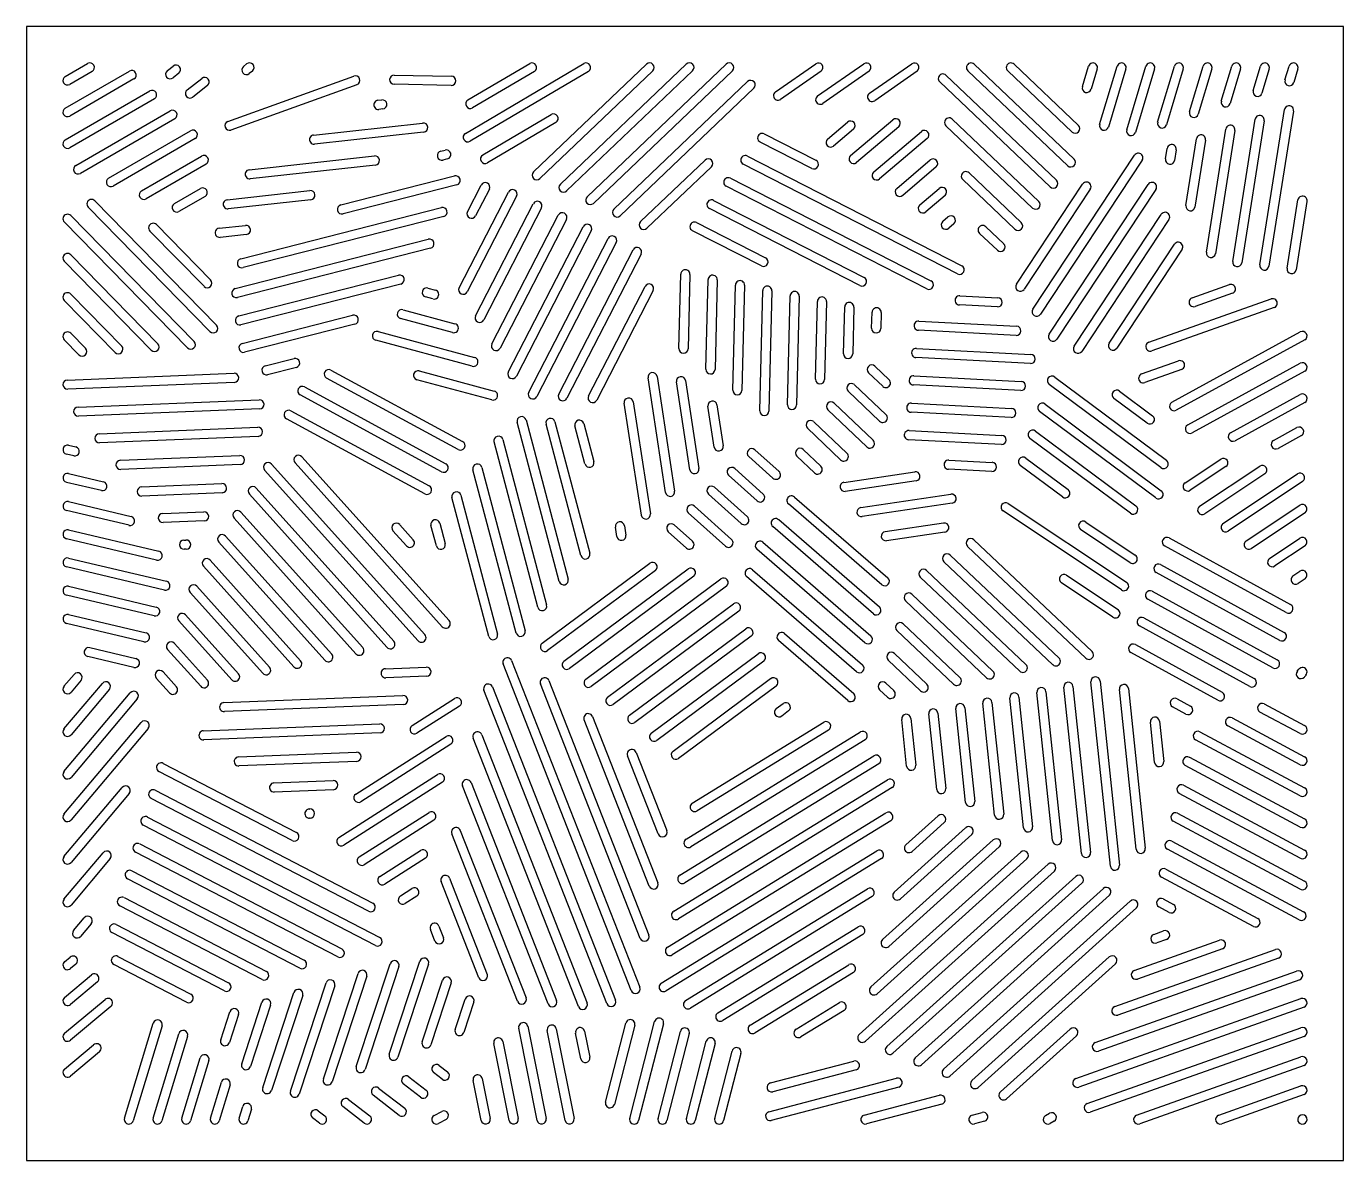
# Model space of a CAD drawing. Header units: inches. Extents: x 0 to 36, y 0 to 31.
import ezdxf

# ---------------------------------------------------------------- set-up
doc = ezdxf.new("R2010")
doc.units = ezdxf.units.IN
doc.layers.add('PROFILE', color=1, linetype='Continuous')
doc.layers.add('SLOTS', color=3, linetype='Continuous')

msp = doc.modelspace()

# ---------------------------------------------------------------- linework, layer by layer
at = {"layer": 'PROFILE'}
msp.add_lwpolyline([(0, 0), (36, 0), (36, 31), (0, 31)], close=True, dxfattribs=at)
at = {"layer": 'SLOTS'}
for p, q in [((1.062, 29.63), (1.672, 29.983)), ((3.853, 29.791), (4.011, 29.915)), ((5.935, 29.902), (6.02, 29.972)), ((12, 28.076), (15.232, 29.983)), ((12.069, 28.988), (13.756, 29.983)), ((13.862, 27.022), (16.949, 29.965)), ((14.594, 26.683), (18.036, 29.965)), ((15.325, 26.344), (19.122, 29.965)), ((20.471, 29.209), (21.574, 29.978)), ((21.623, 29.098), (22.886, 29.978)), ((23.042, 29.172), (24.198, 29.978)), ((25.903, 29.966), (28.631, 27.372)), ((26.992, 29.966), (28.751, 28.293)), ((28.859, 29.352), (29.028, 29.911)), ((29.332, 28.321), (29.811, 29.911)), ((30.071, 28.174), (30.594, 29.911)), ((30.917, 28.382), (31.377, 29.911)), ((31.787, 28.671), (32.161, 29.911)), ((32.657, 28.959), (32.944, 29.911)), ((33.527, 29.247), (33.727, 29.911)), ((34.397, 29.535), (34.51, 29.911)), ((1.062, 28.764), (2.817, 29.779)), ((1.797, 29.767), (1.188, 29.414)), ((2.942, 29.563), (1.188, 28.547)), ((4.166, 29.719), (4.008, 29.594)), ((4.394, 29.262), (4.794, 29.578)), ((5.508, 28.402), (8.947, 29.642)), ((6.178, 29.778), (6.093, 29.708)), ((10.056, 29.669), (11.615, 29.637)), ((15.359, 29.767), (12.127, 27.86)), ((13.883, 29.767), (12.196, 28.772)), ((17.122, 29.785), (14.035, 26.841)), ((18.208, 29.785), (14.766, 26.502)), ((19.295, 29.785), (15.497, 26.163)), ((21.717, 29.772), (20.614, 29.004)), ((23.029, 29.772), (21.766, 28.893)), ((24.341, 29.772), (23.184, 28.967)), ((25.132, 29.664), (28.15, 26.794)), ((28.459, 27.191), (25.731, 29.784)), ((28.578, 28.112), (26.819, 29.784)), ((29.267, 29.839), (29.099, 29.28)), ((30.05, 29.839), (29.572, 28.249)), ((30.834, 29.839), (30.311, 28.102)), ((31.617, 29.839), (31.157, 28.31)), ((32.4, 29.839), (32.027, 28.598)), ((33.183, 29.839), (32.897, 28.887)), ((33.966, 29.839), (33.767, 29.175)), ((34.75, 29.839), (34.637, 29.463)), ((1.062, 27.897), (3.374, 29.235)), ((4.949, 29.382), (4.549, 29.066)), ((9.032, 29.406), (5.592, 28.167)), ((11.61, 29.387), (10.051, 29.419)), ((16.056, 26.005), (19.71, 29.49)), ((19.883, 29.309), (16.229, 25.824)), ((27.978, 26.613), (24.96, 29.483)), ((3.499, 29.019), (1.188, 27.681)), ((9.607, 28.978), (9.716, 28.99)), ((1.352, 27.198), (3.931, 28.691)), ((4.056, 28.475), (1.477, 26.982)), ((9.743, 28.742), (9.634, 28.73)), ((12.473, 27.484), (14.345, 28.589)), ((22.527, 27.47), (23.678, 28.447)), ((25.304, 28.465), (27.67, 26.216)), ((32.968, 24.577), (33.581, 28.46)), ((33.712, 24.482), (34.382, 28.725)), ((34.629, 28.686), (33.959, 24.443)), ((2.249, 26.851), (4.488, 28.147)), ((7.849, 28.03), (10.83, 28.358)), ((10.858, 28.11), (7.876, 27.781)), ((14.472, 28.373), (12.6, 27.268)), ((21.897, 27.919), (22.443, 28.383)), ((22.605, 28.192), (22.059, 27.728)), ((23.84, 28.257), (22.689, 27.279)), ((23.157, 27.021), (24.459, 28.126)), ((27.498, 26.035), (25.132, 28.284)), ((32.248, 24.826), (32.78, 28.194)), ((33.027, 28.155), (32.495, 24.787)), ((33.828, 28.421), (33.215, 24.538)), ((4.613, 27.931), (2.375, 26.635)), ((21.465, 27.117), (20.052, 27.839)), ((20.166, 28.062), (21.579, 27.339)), ((24.621, 27.936), (23.319, 26.83)), ((31.69, 26.101), (31.979, 27.929)), ((32.225, 27.89), (31.937, 26.062)), ((3.147, 26.504), (4.788, 27.454)), ((6.09, 27.082), (9.511, 27.459)), ((11.325, 27.589), (11.445, 27.62)), ((11.507, 27.378), (11.386, 27.347)), ((19.704, 27.456), (25.563, 24.458)), ((27.507, 23.268), (30.285, 27.477)), ((31.132, 27.376), (31.177, 27.663)), ((31.424, 27.624), (31.379, 27.337)), ((4.913, 27.237), (3.272, 26.288)), ((9.538, 27.21), (6.118, 26.833)), ((16.787, 25.666), (18.547, 27.344)), ((18.72, 27.163), (16.96, 25.485)), ((25.449, 24.235), (19.59, 27.234)), ((23.787, 26.572), (24.701, 27.348)), ((24.863, 27.158), (23.949, 26.381)), ((30.493, 27.339), (27.716, 23.13)), ((8.592, 26.118), (11.701, 26.912)), ((11.763, 26.669), (8.654, 25.876)), ((12.055, 25.935), (12.431, 26.663)), ((19.241, 26.85), (24.721, 24.047)), ((27.017, 25.457), (25.59, 26.813)), ((25.763, 26.995), (27.189, 25.638)), ((27.059, 23.95), (28.867, 26.69)), ((27.955, 22.586), (30.658, 26.681)), ((4.045, 26.157), (4.757, 26.57)), ((4.883, 26.353), (4.17, 25.941)), ((5.49, 26.261), (7.749, 26.51)), ((11.828, 23.858), (13.174, 26.469)), ((13.397, 26.355), (12.05, 23.743)), ((12.653, 26.549), (12.278, 25.821)), ((24.607, 23.824), (19.127, 26.628)), ((24.417, 26.123), (24.944, 26.57)), ((25.106, 26.38), (24.578, 25.932)), ((29.076, 26.553), (27.267, 23.813)), ((30.867, 26.544), (28.164, 22.448)), ((5.018, 22.657), (1.689, 26.058)), ((1.868, 26.232), (5.197, 22.832)), ((7.777, 26.261), (5.518, 26.012)), ((5.86, 24.647), (11.343, 26.046)), ((12.276, 23.09), (13.855, 26.153)), ((14.078, 26.039), (12.498, 22.975)), ((22.782, 23.915), (18.665, 26.022)), ((18.779, 26.245), (22.896, 24.138)), ((34.456, 24.387), (34.752, 26.256)), ((34.998, 26.217), (34.703, 24.348)), ((4.404, 22.212), (1.036, 25.653)), ((1.214, 25.828), (4.583, 22.387)), ((3.556, 25.58), (5.035, 24.07)), ((5.268, 25.482), (5.988, 25.561)), ((11.405, 25.804), (5.922, 24.405)), ((12.724, 22.322), (14.536, 25.838)), ((14.759, 25.723), (12.946, 22.207)), ((18.316, 25.639), (20.201, 24.674)), ((25.047, 25.674), (25.186, 25.792)), ((25.348, 25.602), (25.208, 25.483)), ((28.636, 22.256), (31.017, 25.862)), ((31.225, 25.725), (28.845, 22.118)), ((4.856, 23.895), (3.378, 25.405)), ((6.015, 25.313), (5.296, 25.233)), ((13.171, 21.553), (15.217, 25.522)), ((15.44, 25.407), (13.394, 21.439)), ((13.73, 21), (15.899, 25.206)), ((20.088, 24.451), (18.202, 25.416)), ((26.536, 24.879), (26.049, 25.343)), ((26.221, 25.524), (26.709, 25.06)), ((5.706, 23.833), (10.985, 25.181)), ((11.047, 24.938), (5.768, 23.591)), ((16.121, 25.092), (13.952, 20.885)), ((14.548, 20.95), (16.58, 24.891)), ((29.595, 22.346), (31.375, 25.044)), ((31.583, 24.906), (29.803, 22.209)), ((3.415, 22.15), (1.036, 24.581)), ((1.214, 24.756), (3.594, 22.325)), ((16.802, 24.776), (14.77, 20.836)), ((5.804, 23.084), (10.173, 24.199)), ((17.835, 22.196), (17.885, 24.226)), ((18.135, 24.22), (18.085, 22.19)), ((10.235, 23.957), (5.866, 22.842)), ((10.975, 23.848), (11.178, 23.794)), ((15.366, 20.9), (16.908, 23.891)), ((17.13, 23.777), (15.588, 20.786)), ((18.571, 21.627), (18.631, 24.077)), ((18.881, 24.071), (18.821, 21.621)), ((19.307, 21.059), (19.378, 23.929)), ((19.628, 23.923), (19.557, 21.052)), ((20.044, 20.49), (20.124, 23.78)), ((20.374, 23.774), (20.294, 20.483)), ((31.857, 23.58), (32.877, 23.941)), ((2.427, 22.088), (1.036, 23.509)), ((1.214, 23.684), (2.605, 22.263)), ((11.113, 23.552), (10.91, 23.607)), ((20.798, 20.659), (20.871, 23.632)), ((21.121, 23.626), (21.048, 20.653)), ((21.565, 21.355), (21.618, 23.483)), ((21.867, 23.477), (21.815, 21.349)), ((25.512, 23.637), (26.55, 23.583)), ((30.675, 22.366), (34.02, 23.55)), ((32.96, 23.705), (31.94, 23.344)), ((5.902, 22.335), (8.916, 23.105)), ((10.294, 23.254), (11.714, 22.873)), ((22.333, 22.052), (22.364, 23.335)), ((22.614, 23.328), (22.583, 22.046)), ((23.1, 22.749), (23.111, 23.186)), ((23.361, 23.18), (23.35, 22.743)), ((26.537, 23.333), (25.499, 23.387)), ((34.104, 23.315), (30.758, 22.13)), ((8.978, 22.862), (5.964, 22.093)), ((11.65, 22.632), (10.229, 23.013)), ((27.049, 22.555), (24.378, 22.694)), ((24.391, 22.944), (27.062, 22.805)), ((1.438, 22.026), (1.036, 22.437)), ((1.214, 22.612), (1.616, 22.201)), ((12.186, 21.712), (9.547, 22.419)), ((9.612, 22.66), (12.251, 21.953)), ((31.307, 20.726), (34.815, 22.649)), ((34.935, 22.43), (31.427, 20.507)), ((24.324, 22.197), (27.451, 22.034)), ((6.531, 21.722), (7.317, 21.922)), ((7.379, 21.68), (6.593, 21.48)), ((8.324, 21.605), (11.923, 19.654)), ((23.189, 21.713), (23.577, 21.343)), ((27.438, 21.784), (24.311, 21.947)), ((30.479, 21.501), (31.487, 21.857)), ((31.57, 21.622), (30.563, 21.265)), ((31.738, 20.107), (34.815, 21.794)), ((1.12, 21.334), (5.675, 21.519)), ((5.685, 21.269), (1.13, 21.085)), ((11.804, 19.434), (8.204, 21.386)), ((12.722, 20.792), (10.67, 21.342)), ((10.735, 21.583), (12.787, 21.033)), ((17.47, 18.26), (16.99, 21.393)), ((17.237, 21.431), (17.717, 18.298)), ((18.134, 18.88), (17.766, 21.281)), ((18.013, 21.319), (18.381, 18.918)), ((23.405, 21.162), (23.017, 21.532)), ((24.257, 21.449), (27.187, 21.296)), ((28.103, 21.415), (31.157, 19.141)), ((34.935, 21.574), (31.858, 19.888)), ((11.347, 18.829), (7.481, 20.925)), ((7.6, 21.145), (11.466, 19.048)), ((23.319, 20.208), (22.46, 21.026)), ((22.633, 21.207), (23.491, 20.389)), ((27.174, 21.047), (24.244, 21.199)), ((31.008, 18.941), (27.954, 21.215)), ((29.871, 21.034), (30.779, 20.357)), ((32.912, 19.895), (34.815, 20.938)), ((1.412, 20.596), (6.367, 20.796)), ((6.377, 20.546), (1.423, 20.346)), ((16.807, 17.639), (16.338, 20.699)), ((16.585, 20.737), (17.054, 17.677)), ((18.798, 19.501), (18.627, 20.616)), ((18.874, 20.654), (19.045, 19.539)), ((22.967, 19.507), (21.903, 20.521)), ((22.076, 20.702), (23.14, 19.688)), ((24.19, 20.702), (26.923, 20.559)), ((27.839, 20.677), (31.017, 18.31)), ((30.63, 20.157), (29.722, 20.833)), ((34.935, 20.719), (33.032, 19.676)), ((10.89, 18.223), (7.109, 20.273)), ((7.228, 20.493), (11.009, 18.443)), ((14.565, 15.83), (13.415, 20.178)), ((13.656, 20.242), (14.807, 15.894)), ((14.445, 20.194), (15.396, 16.598)), ((21.519, 20.196), (22.426, 19.332)), ((26.91, 20.309), (24.177, 20.452)), ((30.868, 18.11), (27.69, 20.476)), ((1.991, 19.868), (6.325, 20.044)), ((15.155, 16.534), (14.203, 20.13)), ((15.267, 19.04), (14.992, 20.082)), ((15.233, 20.146), (15.509, 19.104)), ((22.253, 19.151), (21.347, 20.015)), ((24.123, 19.954), (26.66, 19.822)), ((27.575, 19.938), (30.323, 17.892)), ((34.085, 19.683), (34.723, 20.033)), ((34.844, 19.814), (34.206, 19.464)), ((1.154, 19.552), (1.353, 19.505)), ((6.335, 19.794), (2.001, 19.619)), ((13.976, 15.125), (12.781, 19.642)), ((13.022, 19.706), (14.218, 15.189)), ((26.646, 19.572), (24.11, 19.704)), ((30.173, 17.692), (27.425, 19.738)), ((1.295, 19.262), (1.096, 19.309)), ((2.569, 19.141), (5.834, 19.273)), ((7.529, 19.235), (11.553, 14.76)), ((20.402, 18.652), (19.741, 19.244)), ((19.908, 19.43), (20.569, 18.838)), ((21.539, 18.796), (21.059, 19.253)), ((21.231, 19.434), (21.711, 18.977)), ((25.213, 19.146), (26.396, 19.084)), ((27.311, 19.2), (28.467, 18.339)), ((31.67, 18.528), (32.642, 19.175)), ((1.154, 18.781), (2.108, 18.555)), ((5.844, 19.023), (2.579, 18.891)), ((10.705, 14.208), (6.512, 18.871)), ((6.698, 19.038), (10.891, 14.375)), ((11.367, 14.593), (7.343, 19.068)), ((13.387, 14.42), (12.206, 18.881)), ((12.448, 18.945), (13.628, 14.484)), ((19.97, 18.032), (19.191, 18.73)), ((19.358, 18.916), (20.136, 18.218)), ((22.343, 18.538), (24.277, 18.826)), ((26.383, 18.835), (25.2, 18.896)), ((28.318, 18.138), (27.161, 19)), ((32.78, 18.967), (31.808, 18.32)), ((32.064, 17.89), (33.707, 18.982)), ((33.845, 18.774), (32.202, 17.681)), ((32.702, 17.413), (34.736, 18.766)), ((2.05, 18.312), (1.096, 18.538)), ((3.148, 18.414), (5.344, 18.503)), ((6.28, 18.381), (10.042, 14.198)), ((18.808, 18.402), (19.704, 17.599)), ((24.314, 18.579), (22.379, 18.291)), ((34.874, 18.558), (32.84, 17.205)), ((1.154, 18.011), (2.863, 17.606)), ((5.354, 18.253), (3.158, 18.164)), ((9.856, 14.03), (6.094, 18.214)), ((12.635, 14.329), (11.632, 18.12)), ((11.873, 18.184), (12.877, 14.392)), ((19.537, 17.412), (18.641, 18.216)), ((20.991, 18.136), (23.542, 15.927)), ((22.804, 17.849), (25.266, 18.215)), ((2.806, 17.363), (1.096, 17.767)), ((3.726, 17.687), (4.853, 17.732)), ((5.862, 17.725), (9.193, 14.02)), ((19.105, 16.793), (18.091, 17.702)), ((18.258, 17.888), (19.271, 16.979)), ((23.378, 15.738), (20.828, 17.947)), ((25.303, 17.967), (22.841, 17.602)), ((29.931, 15.598), (26.696, 17.755)), ((26.834, 17.963), (30.07, 15.806)), ((33.339, 16.936), (34.806, 17.912)), ((34.944, 17.704), (33.478, 16.728)), ((4.863, 17.483), (3.736, 17.437)), ((9.007, 13.853), (5.676, 17.558)), ((10.205, 17.381), (10.575, 16.97)), ((11.205, 16.801), (11.057, 17.359)), ((11.299, 17.423), (11.447, 16.865)), ((16.137, 17.058), (16.098, 17.315)), ((16.345, 17.352), (16.384, 17.096)), ((17.708, 17.374), (18.205, 16.928)), ((23.147, 14.946), (20.396, 17.329)), ((20.56, 17.518), (23.311, 15.135)), ((23.471, 17.19), (25.067, 17.427)), ((28.95, 17.454), (30.305, 16.55)), ((3.561, 16.413), (1.096, 16.997)), ((1.154, 17.24), (3.618, 16.657)), ((4.304, 16.959), (4.362, 16.962)), ((5.443, 17.068), (8.345, 13.842)), ((10.389, 16.803), (10.019, 17.214)), ((18.038, 16.742), (17.541, 17.187)), ((25.104, 17.18), (23.508, 16.942)), ((25.896, 16.97), (29.124, 13.915)), ((30.166, 16.342), (28.811, 17.246)), ((31.229, 17.02), (34.551, 15.196)), ((33.977, 16.46), (34.806, 17.011)), ((4.372, 16.712), (4.314, 16.71)), ((8.159, 13.675), (5.258, 16.901)), ((22.917, 14.154), (19.964, 16.711)), ((20.128, 16.899), (23.08, 14.343)), ((28.952, 13.733), (25.724, 16.789)), ((34.431, 14.977), (31.108, 16.801)), ((34.944, 16.803), (34.115, 16.252)), ((3.771, 15.593), (1.096, 16.226)), ((1.154, 16.469), (3.829, 15.836)), ((7.31, 13.497), (4.839, 16.244)), ((5.025, 16.411), (7.496, 13.664)), ((14.097, 14.14), (17.041, 16.327)), ((28.049, 13.555), (25.077, 16.368)), ((25.249, 16.55), (28.221, 13.737)), ((30.998, 16.291), (34.374, 14.438)), ((17.19, 16.126), (14.246, 13.94)), ((14.693, 13.649), (18.088, 16.171)), ((18.237, 15.97), (14.842, 13.449)), ((15.29, 13.158), (18.981, 15.899)), ((22.686, 13.361), (19.684, 15.961)), ((19.847, 16.15), (22.85, 13.55)), ((27.147, 13.377), (24.431, 15.948)), ((24.602, 16.129), (27.318, 13.558)), ((28.425, 16.001), (29.835, 15.061)), ((34.254, 14.219), (30.878, 16.071)), ((34.615, 15.983), (34.806, 16.11)), ((34.944, 15.902), (34.753, 15.775)), ((1.154, 15.698), (3.551, 15.131)), ((6.461, 13.319), (4.473, 15.53)), ((4.659, 15.697), (6.647, 13.486)), ((19.13, 15.699), (15.439, 12.957)), ((29.696, 14.853), (28.286, 15.793)), ((30.768, 15.562), (34.186, 13.685)), ((3.493, 14.888), (1.096, 15.455)), ((15.886, 12.667), (19.321, 15.218)), ((26.244, 13.199), (24.026, 15.298)), ((24.198, 15.48), (26.416, 13.38)), ((34.066, 13.466), (30.648, 15.342)), ((1.154, 14.928), (3.273, 14.426)), ((4.352, 14.917), (5.798, 13.308)), ((19.47, 15.017), (16.035, 12.466)), ((30.538, 14.832), (33.553, 13.178)), ((3.215, 14.183), (1.096, 14.684)), ((5.612, 13.141), (4.166, 14.75)), ((16.482, 12.175), (19.661, 14.536)), ((20.719, 14.403), (22.611, 12.764)), ((25.341, 13.02), (23.79, 14.488)), ((23.962, 14.67), (25.513, 13.202)), ((33.432, 12.958), (30.418, 14.613)), ((4.045, 14.137), (4.95, 13.131)), ((19.81, 14.335), (16.632, 11.975)), ((22.448, 12.575), (20.555, 14.214)), ((30.308, 14.103), (32.682, 12.8)), ((2.938, 13.478), (1.677, 13.776)), ((1.734, 14.02), (2.995, 13.721)), ((4.764, 12.963), (3.859, 13.97)), ((17.079, 11.684), (20.001, 13.854)), ((23.726, 13.86), (24.61, 13.024)), ((32.561, 12.581), (30.187, 13.884)), ((3.737, 13.357), (4.101, 12.953)), ((9.815, 13.445), (10.929, 13.489)), ((16.532, 4.647), (13.03, 13.574)), ((13.262, 13.665), (16.765, 4.738)), ((20.15, 13.654), (17.228, 11.483)), ((24.438, 12.842), (23.554, 13.679)), ((34.734, 13.379), (34.779, 13.432)), ((1.029, 12.964), (1.303, 13.289)), ((1.029, 11.8), (2.078, 13.044)), ((1.495, 13.128), (1.221, 12.803)), ((3.915, 12.786), (3.551, 13.19)), ((10.939, 13.239), (9.824, 13.195)), ((16.778, 6.075), (14.05, 13.027)), ((14.282, 13.119), (17.01, 6.166)), ((17.675, 11.193), (20.341, 13.173)), ((20.49, 12.972), (17.824, 10.992)), ((23.491, 13.051), (23.707, 12.846)), ((28.603, 12.962), (29.082, 8.423)), ((29.625, 8.048), (29.094, 13.082)), ((29.342, 13.108), (29.873, 8.075)), ((34.971, 13.271), (34.926, 13.218)), ((1.029, 10.636), (2.84, 12.785)), ((2.269, 12.882), (1.221, 11.639)), ((3.031, 12.623), (1.221, 10.475)), ((5.401, 12.521), (10.293, 12.714)), ((10.54, 11.889), (11.701, 12.63)), ((15.866, 4.291), (12.505, 12.856)), ((12.738, 12.948), (16.099, 4.383)), ((23.535, 12.664), (23.319, 12.869)), ((27.252, 9.095), (26.877, 12.644)), ((27.126, 12.671), (27.501, 9.121)), ((28.043, 8.746), (27.616, 12.79)), ((27.865, 12.817), (28.291, 8.772)), ((28.834, 8.397), (28.355, 12.936)), ((30.33, 8.51), (29.87, 12.876)), ((30.118, 12.902), (30.579, 8.536)), ((31.448, 12.622), (31.81, 12.423)), ((10.303, 12.464), (5.411, 12.271)), ((11.836, 12.42), (10.675, 11.679)), ((20.495, 12.353), (20.681, 12.491)), ((20.83, 12.29), (20.644, 12.152)), ((25.67, 9.792), (25.4, 12.353)), ((25.648, 12.379), (25.919, 9.818)), ((26.461, 9.443), (26.139, 12.499)), ((26.387, 12.525), (26.71, 9.47)), ((31.69, 12.204), (31.327, 12.403)), ((34.816, 11.67), (33.712, 12.261)), ((33.83, 12.481), (34.934, 11.89)), ((1.029, 9.472), (3.14, 11.976)), ((4.836, 11.748), (9.656, 11.938)), ((17.023, 7.502), (15.24, 12.047)), ((15.473, 12.138), (17.256, 7.593)), ((18.199, 9.772), (21.793, 11.981)), ((24.057, 10.78), (23.922, 12.061)), ((24.171, 12.087), (24.306, 10.807)), ((24.879, 10.141), (24.661, 12.207)), ((24.91, 12.233), (25.128, 10.167)), ((30.834, 10.882), (30.718, 11.984)), ((30.966, 12.011), (31.083, 10.908)), ((34.816, 10.819), (32.834, 11.881)), ((32.952, 12.101), (34.934, 11.039)), ((3.331, 11.815), (1.221, 9.311)), ((9.666, 11.688), (4.845, 11.498)), ((9.007, 10.02), (11.469, 11.592)), ((15.091, 4.213), (12.213, 11.549)), ((12.445, 11.64), (15.324, 4.305)), ((18.03, 8.788), (22.794, 11.716)), ((21.924, 11.768), (18.33, 9.559)), ((32.073, 11.72), (34.934, 10.189)), ((5.8, 11.035), (9.02, 11.162)), ((11.604, 11.382), (9.141, 9.81)), ((22.925, 11.503), (18.161, 8.575)), ((34.816, 9.968), (31.955, 11.5)), ((3.739, 10.857), (7.381, 8.968)), ((9.03, 10.912), (5.81, 10.786)), ((17.269, 8.93), (16.431, 11.066)), ((16.663, 11.157), (17.501, 9.021)), ((17.861, 7.803), (23.163, 11.062)), ((23.294, 10.849), (17.992, 7.59)), ((34.816, 9.118), (31.67, 10.802)), ((31.788, 11.023), (34.934, 9.338)), ((7.266, 8.746), (3.624, 10.635)), ((8.538, 8.831), (11.237, 10.554)), ((1.029, 8.309), (2.621, 10.197)), ((3.525, 10.123), (9.47, 7.039)), ((6.765, 10.323), (8.383, 10.387)), ((8.393, 10.137), (6.775, 10.073)), ((11.371, 10.343), (8.673, 8.621)), ((14.257, 4.285), (11.92, 10.242)), ((12.153, 10.333), (14.49, 4.377)), ((17.691, 6.819), (23.532, 10.409)), ((23.663, 10.196), (17.822, 6.606)), ((31.626, 10.259), (34.934, 8.487)), ((2.812, 10.035), (1.221, 8.148)), ((9.355, 6.817), (3.41, 9.902)), ((34.816, 8.267), (31.508, 10.038)), ((3.311, 9.39), (9.656, 6.098)), ((7.73, 9.61), (7.747, 9.611)), ((7.757, 9.361), (7.74, 9.36)), ((9.099, 8.3), (11.004, 9.516)), ((17.522, 5.834), (23.493, 9.504)), ((24.037, 8.635), (24.918, 9.428)), ((31.463, 9.495), (34.934, 7.636)), ((9.541, 5.876), (3.196, 9.168)), ((11.139, 9.305), (9.234, 8.089)), ((11.86, 9.026), (13.656, 4.449)), ((23.624, 9.291), (17.653, 5.621)), ((23.718, 7.339), (25.67, 9.096)), ((25.085, 9.242), (24.204, 8.449)), ((34.816, 7.416), (31.345, 9.274)), ((3.097, 8.656), (8.624, 5.788)), ((13.423, 4.357), (11.627, 8.935)), ((23.399, 6.043), (26.423, 8.764)), ((25.838, 8.91), (23.885, 7.153)), ((31.301, 8.731), (34.906, 6.8)), ((1.029, 7.145), (2.102, 8.417)), ((8.508, 5.566), (2.982, 8.434)), ((9.66, 7.768), (10.772, 8.478)), ((17.353, 4.85), (23.238, 8.467)), ((23.081, 4.747), (27.175, 8.433)), ((26.59, 8.579), (23.567, 5.857)), ((34.788, 6.58), (31.183, 8.511)), ((2.293, 8.256), (1.221, 6.984)), ((2.883, 7.922), (7.591, 5.479)), ((10.906, 8.267), (9.795, 7.557)), ((23.369, 8.254), (17.484, 4.637)), ((22.762, 3.451), (27.928, 8.101)), ((27.343, 8.247), (23.248, 4.561)), ((31.139, 7.967), (33.651, 6.622)), ((7.476, 5.257), (2.768, 7.7)), ((12.365, 5), (11.334, 7.627)), ((11.567, 7.719), (12.598, 5.091)), ((28.095, 7.915), (22.929, 3.265)), ((23.515, 3.12), (28.68, 7.769)), ((28.848, 7.583), (23.683, 2.934)), ((33.533, 6.401), (31.021, 7.747)), ((10.221, 7.236), (10.539, 7.439)), ((10.674, 7.229), (10.356, 7.026)), ((18.018, 4.379), (22.983, 7.43)), ((23.114, 7.217), (18.149, 4.166)), ((24.291, 2.809), (29.433, 7.437)), ((29.6, 7.252), (24.459, 2.623)), ((6.444, 4.948), (2.553, 6.966)), ((2.669, 7.188), (6.559, 5.17)), ((25.067, 2.498), (30.17, 7.092)), ((30.337, 6.906), (25.235, 2.313)), ((31.23, 6.784), (30.952, 6.933)), ((31.07, 7.153), (31.348, 7.004)), ((1.291, 6.291), (1.582, 6.637)), ((1.774, 6.476), (1.482, 6.13)), ((5.411, 4.638), (2.339, 6.232)), ((2.455, 6.454), (5.527, 4.86)), ((11.167, 6.001), (11.042, 6.32)), ((11.274, 6.411), (11.4, 6.093)), ((18.901, 4.041), (22.728, 6.393)), ((22.859, 6.18), (19.032, 3.828)), ((30.812, 6.185), (31.079, 6.279)), ((29.745, 4.214), (34.135, 5.772)), ((30.279, 5.199), (32.607, 6.026)), ((32.691, 5.79), (30.362, 4.964)), ((31.163, 6.044), (30.896, 5.949)), ((1.045, 5.438), (1.195, 5.564)), ((2.504, 5.583), (4.494, 4.551)), ((9.918, 2.907), (10.754, 5.452)), ((25.843, 2.188), (29.596, 5.566)), ((34.219, 5.537), (29.829, 3.979)), ((1.045, 4.46), (1.781, 5.077)), ((1.355, 5.372), (1.205, 5.247)), ((4.379, 4.329), (2.389, 5.361)), ((8.117, 2.232), (9.065, 5.118)), ((9.303, 5.04), (8.355, 2.154)), ((9.017, 2.57), (9.941, 5.381)), ((10.178, 5.303), (9.255, 2.492)), ((10.991, 5.374), (10.155, 2.829)), ((19.784, 3.703), (22.473, 5.356)), ((22.604, 5.143), (19.915, 3.49)), ((29.763, 5.38), (26.011, 2.002)), ((29.212, 3.229), (34.714, 5.182)), ((1.941, 4.885), (1.205, 4.268)), ((7.217, 1.895), (8.19, 4.856)), ((8.427, 4.778), (7.454, 1.817)), ((10.818, 3.244), (11.373, 4.934)), ((11.611, 4.856), (11.055, 3.166)), ((34.798, 4.946), (29.296, 2.994)), ((1.045, 3.482), (2.15, 4.407)), ((5.886, 2.65), (6.438, 4.331)), ((6.46, 1.995), (7.314, 4.594)), ((7.552, 4.516), (6.698, 1.917)), ((11.718, 3.582), (11.992, 4.417)), ((12.23, 4.339), (11.956, 3.504)), ((28.679, 2.244), (34.833, 4.428)), ((2.31, 4.215), (1.205, 3.29)), ((5.312, 3.305), (5.563, 4.069)), ((5.8, 3.991), (5.549, 3.227)), ((6.676, 4.253), (6.124, 2.572)), ((21.038, 3.594), (22.218, 4.319)), ((22.349, 4.106), (21.169, 3.381)), ((34.917, 4.193), (28.763, 2.009)), ((2.681, 1.161), (3.47, 3.757)), ((3.709, 3.684), (2.92, 1.089)), ((13.957, 1.101), (13.456, 3.623)), ((13.701, 3.671), (14.202, 1.149)), ((14.479, 3.604), (14.967, 1.149)), ((15.829, 1.6), (16.385, 3.762)), ((16.627, 3.7), (16.071, 1.538)), ((16.489, 1.156), (17.17, 3.803)), ((17.412, 3.741), (16.731, 1.094)), ((28.993, 1.56), (34.833, 3.632)), ((3.465, 1.161), (4.166, 3.47)), ((4.406, 3.397), (3.704, 1.089)), ((13.02, 3.254), (13.437, 1.149)), ((14.721, 1.101), (14.234, 3.555)), ((15.153, 2.779), (15.012, 3.488)), ((15.257, 3.537), (15.398, 2.827)), ((17.263, 1.156), (17.875, 3.534)), ((18.117, 3.471), (17.505, 1.094)), ((18.038, 1.156), (18.58, 3.264)), ((26.619, 1.877), (28.53, 3.598)), ((28.698, 3.412), (26.787, 1.692)), ((34.917, 3.397), (29.077, 1.325)), ((1.045, 2.504), (1.837, 3.167)), ((1.998, 2.976), (1.205, 2.312)), ((13.192, 1.101), (12.774, 3.206)), ((18.823, 3.202), (18.28, 1.094)), ((18.812, 1.156), (19.285, 2.994)), ((19.528, 2.932), (19.054, 1.094)), ((4.249, 1.161), (4.748, 2.806)), ((4.988, 2.733), (4.488, 1.089)), ((11.281, 2.604), (11.513, 2.424)), ((20.335, 2.124), (22.612, 2.722)), ((30.342, 1.243), (34.833, 2.837)), ((34.917, 2.601), (30.426, 1.007)), ((10.455, 2.294), (10.927, 1.929)), ((11.361, 2.226), (11.128, 2.406)), ((12.428, 1.101), (12.21, 2.194)), ((12.456, 2.243), (12.673, 1.149)), ((20.295, 1.338), (23.782, 2.254)), ((22.675, 2.48), (20.399, 1.882)), ((5.033, 1.161), (5.331, 2.142)), ((5.57, 2.07), (5.272, 1.089)), ((9.628, 1.984), (10.34, 1.435)), ((10.774, 1.731), (10.302, 2.096)), ((23.845, 2.012), (20.359, 1.096)), ((32.585, 1.243), (34.833, 2.041)), ((34.917, 1.805), (32.668, 1.007)), ((5.816, 1.161), (5.913, 1.478)), ((9.233, 1.026), (8.65, 1.477)), ((8.802, 1.675), (9.386, 1.224)), ((10.187, 1.237), (9.476, 1.787)), ((22.897, 1.246), (24.951, 1.786)), ((25.015, 1.544), (22.96, 1.004)), ((6.152, 1.406), (6.056, 1.089)), ((8.007, 1.026), (7.824, 1.167)), ((7.976, 1.365), (8.159, 1.224)), ((11.145, 1.235), (11.352, 1.347)), ((11.471, 1.127), (11.264, 1.015)), ((25.848, 1.246), (26.121, 1.318)), ((27.856, 1.234), (27.964, 1.294)), ((34.827, 1.243), (34.833, 1.245)), ((26.185, 1.076), (25.911, 1.004)), ((28.085, 1.076), (27.978, 1.016)), ((34.917, 1.009), (34.911, 1.007))]:
    msp.add_line(p, q, dxfattribs=at)
for centre, start, end in [((1.735, 29.875), -59.9387, 120.0613), ((4.088, 29.817), -51.7029, 128.2971), ((6.014, 29.805), -230.8002, -50.8002), ((6.099, 29.875), -50.8002, 129.1998), ((13.82, 29.875), -59.4588, 120.5412), ((15.295, 29.875), -59.4588, 120.5412), ((17.035, 29.875), -46.3563, 133.6437), ((18.122, 29.875), -46.3563, 133.6437), ((19.209, 29.875), -46.3563, 133.6437), ((21.645, 29.875), -55.1356, 124.8644), ((22.957, 29.875), -55.1356, 124.8644), ((24.27, 29.875), -55.1356, 124.8644), ((25.817, 29.875), 46.4471, 226.4471), ((26.906, 29.875), 46.4471, 226.4471), ((29.147, 29.875), -16.7471, 163.2529), ((29.931, 29.875), -16.7471, 163.2529), ((30.714, 29.875), -16.7471, 163.2529), ((31.497, 29.875), -16.7471, 163.2529), ((32.28, 29.875), -16.7471, 163.2529), ((33.063, 29.875), -16.7471, 163.2529), ((33.847, 29.875), -16.7471, 163.2529), ((34.63, 29.875), -16.7471, 163.2529), ((1.125, 29.522), 120.0613, 300.0613), ((2.879, 29.671), -59.9387, 120.0613), ((3.931, 29.692), -231.7029, -51.7029), ((4.872, 29.48), -51.7029, 128.2971), ((8.99, 29.524), -70.1781, 109.8219), ((10.053, 29.544), 88.827, 268.827), ((11.613, 29.512), 268.827, 448.827), ((19.797, 29.399), -46.3563, 133.6437), ((25.046, 29.573), 46.4471, 226.4471), ((34.517, 29.499), -196.7471, -16.7471), ((3.436, 29.127), -59.9387, 120.0613), ((4.472, 29.164), -231.7029, -51.7029), ((20.543, 29.107), -235.1356, -55.1356), ((23.113, 29.069), -235.1356, -55.1356), ((28.979, 29.316), -196.7471, -16.7471), ((33.647, 29.211), -196.7471, -16.7471), ((9.62, 28.854), 96.2873, 276.2873), ((9.729, 28.866), -83.7127, 96.2873), ((12.133, 28.88), 120.5412, 300.5412), ((21.695, 28.995), -235.1356, -55.1356), ((32.777, 28.923), -196.7471, -16.7471), ((34.506, 28.706), -8.9765, 171.0235), ((1.125, 28.656), 120.0613, 300.0613), ((3.994, 28.583), -59.9387, 120.0613), ((14.409, 28.481), -59.4588, 120.5412), ((23.759, 28.352), -49.6633, 130.3367), ((25.218, 28.375), 46.4471, 226.4471), ((31.907, 28.635), -196.7471, -16.7471), ((33.704, 28.44), -8.9765, 171.0235), ((4.551, 28.039), -59.9387, 120.0613), ((5.55, 28.284), -250.1781, -70.1781), ((10.844, 28.234), -83.7127, 96.2873), ((22.524, 28.287), -49.6633, 130.3367), ((24.54, 28.031), -49.6633, 130.3367), ((28.664, 28.203), 226.4471, 406.4471), ((29.452, 28.285), -196.7471, -16.7471), ((30.191, 28.138), -196.7471, -16.7471), ((31.037, 28.346), -196.7471, -16.7471), ((32.903, 28.175), -8.9765, 171.0235), ((1.125, 27.789), 120.0613, 300.0613), ((7.862, 27.906), 96.2873, 276.2873), ((12.063, 27.968), 120.5412, 300.5412), ((20.109, 27.951), 62.9011, 242.9011), ((21.978, 27.824), 130.3367, 310.3367), ((31.301, 27.644), -8.9765, 171.0235), ((32.102, 27.909), -8.9765, 171.0235), ((4.851, 27.346), -59.9387, 120.0613), ((9.525, 27.334), -83.7127, 96.2873), ((11.356, 27.468), -255.683, -75.683), ((11.476, 27.499), -75.683, 104.317), ((12.536, 27.376), 120.5412, 300.5412), ((18.634, 27.254), -46.3563, 133.6437), ((19.647, 27.345), 62.9011, 242.9011), ((22.608, 27.375), 130.3367, 310.3367), ((24.782, 27.253), -49.6633, 130.3367), ((28.545, 27.282), 226.4471, 406.4471), ((30.389, 27.408), -33.4234, 146.5766), ((31.256, 27.357), -188.9765, -8.9765), ((1.414, 27.09), 120.0613, 300.0613), ((6.104, 26.957), 96.2873, 276.2873), ((13.949, 26.931), 133.6437, 313.6437), ((21.522, 27.228), 242.9011, 422.9011), ((23.238, 26.926), 130.3367, 310.3367), ((25.676, 26.904), 46.4471, 226.4471), ((2.312, 26.743), 120.0613, 300.0613), ((11.732, 26.79), -75.683, 104.317), ((12.542, 26.606), -27.275, 152.725), ((14.68, 26.592), 133.6437, 313.6437), ((19.184, 26.739), 62.9011, 242.9011), ((28.064, 26.704), 226.4471, 406.4471), ((28.971, 26.621), -33.4234, 146.5766), ((30.763, 26.612), -33.4234, 146.5766), ((3.21, 26.396), 120.0613, 300.0613), ((4.82, 26.461), -59.9387, 120.0613), ((7.763, 26.386), -83.7127, 96.2873), ((13.286, 26.412), -27.275, 152.725), ((15.411, 26.253), 133.6437, 313.6437), ((23.868, 26.477), 130.3367, 310.3367), ((25.025, 26.475), -49.6633, 130.3367), ((34.875, 26.236), -8.9765, 171.0235), ((1.779, 26.145), 44.3923, 224.3923), ((4.108, 26.049), 120.0613, 300.0613), ((5.504, 26.137), 96.2873, 276.2873), ((8.623, 25.997), -255.683, -75.683), ((11.374, 25.925), -75.683, 104.317), ((12.166, 25.878), -207.275, -27.275), ((13.967, 26.096), -27.275, 152.725), ((16.142, 25.914), 133.6437, 313.6437), ((18.722, 26.133), 62.9011, 242.9011), ((24.498, 26.027), 130.3367, 310.3367), ((27.584, 26.126), 226.4471, 406.4471), ((31.813, 26.082), -188.9765, -8.9765), ((1.125, 25.741), 44.3923, 224.3923), ((3.467, 25.493), 44.3923, 224.3923), ((6.002, 25.437), -83.7127, 96.2873), ((14.648, 25.78), -27.275, 152.725), ((15.329, 25.465), -27.275, 152.725), ((16.874, 25.575), 133.6437, 313.6437), ((18.259, 25.527), 62.9011, 242.9011), ((25.127, 25.578), 130.3367, 310.3367), ((25.267, 25.697), -49.6633, 130.3367), ((27.103, 25.548), 226.4471, 406.4471), ((31.121, 25.794), -33.4234, 146.5766), ((5.282, 25.358), 96.2873, 276.2873), ((16.01, 25.149), -27.275, 152.725), ((26.135, 25.433), 46.4471, 226.4471), ((11.016, 25.06), -75.683, 104.317), ((16.691, 24.833), -27.275, 152.725), ((26.622, 24.97), 226.4471, 406.4471), ((31.479, 24.975), -33.4234, 146.5766), ((1.125, 24.668), 44.3923, 224.3923), ((5.891, 24.526), -255.683, -75.683), ((20.145, 24.563), 242.9011, 422.9011), ((32.371, 24.807), -188.9765, -8.9765), ((33.091, 24.557), -188.9765, -8.9765), ((33.835, 24.462), -188.9765, -8.9765), ((10.204, 24.078), -75.683, 104.317), ((18.01, 24.223), -1.4057, 178.5943), ((18.756, 24.074), -1.4057, 178.5943), ((22.839, 24.027), 242.9011, 422.9011), ((25.506, 24.347), 242.9011, 422.9011), ((34.58, 24.368), -188.9765, -8.9765), ((4.945, 23.982), 224.3923, 404.3923), ((5.737, 23.712), -255.683, -75.683), ((10.943, 23.727), 74.9973, 254.9973), ((11.146, 23.673), -105.0027, 74.9973), ((11.939, 23.801), -207.275, -27.275), ((17.019, 23.834), -27.275, 152.725), ((19.503, 23.926), -1.4057, 178.5943), ((20.249, 23.777), -1.4057, 178.5943), ((24.664, 23.935), 242.9011, 422.9011), ((27.163, 23.881), 146.5766, 326.5766), ((32.919, 23.823), -70.4976, 109.5024), ((1.125, 23.596), 44.3923, 224.3923), ((20.996, 23.629), -1.4057, 178.5943), ((21.742, 23.48), -1.4057, 178.5943), ((22.489, 23.332), -1.4057, 178.5943), ((25.506, 23.512), 87.0162, 267.0162), ((26.544, 23.458), 267.0162, 447.0162), ((31.899, 23.462), 109.5024, 289.5024), ((34.062, 23.432), -70.4976, 109.5024), ((5.835, 22.963), -255.683, -75.683), ((8.947, 22.983), -75.683, 104.317), ((10.261, 23.134), 74.9973, 254.9973), ((12.387, 23.033), -207.275, -27.275), ((23.236, 23.183), -1.4057, 178.5943), ((27.611, 23.199), 146.5766, 326.5766), ((5.107, 22.745), 224.3923, 404.3923), ((11.682, 22.753), -105.0027, 74.9973), ((23.225, 22.746), -181.4057, -1.4057), ((24.385, 22.819), 87.0162, 267.0162), ((27.055, 22.68), 267.0162, 447.0162), ((1.125, 22.524), 44.3923, 224.3923), ((3.505, 22.238), 224.3923, 404.3923), ((4.494, 22.3), 224.3923, 404.3923), ((5.933, 22.214), -255.683, -75.683), ((9.58, 22.54), 74.9973, 254.9973), ((12.835, 22.264), -207.275, -27.275), ((28.06, 22.517), 146.5766, 326.5766), ((29.699, 22.277), 146.5766, 326.5766), ((30.717, 22.248), 109.5024, 289.5024), ((34.875, 22.539), -61.2719, 118.7281), ((1.527, 22.114), 224.3923, 404.3923), ((2.516, 22.176), 224.3923, 404.3923), ((17.96, 22.193), -181.4057, -1.4057), ((22.458, 22.049), -181.4057, -1.4057), ((24.317, 22.072), 87.0162, 267.0162), ((27.445, 21.909), 267.0162, 447.0162), ((28.741, 22.187), 146.5766, 326.5766), ((6.562, 21.601), -255.683, -75.683), ((7.348, 21.801), -75.683, 104.317), ((8.264, 21.496), 61.5335, 241.5335), ((12.218, 21.833), -105.0027, 74.9973), ((18.696, 21.624), -181.4057, -1.4057), ((23.103, 21.622), 46.3739, 226.3739), ((31.529, 21.74), -70.4976, 109.5024), ((34.875, 21.684), -61.2719, 118.7281), ((1.125, 21.209), 92.3166, 272.3166), ((5.68, 21.394), -87.6834, 92.3166), ((10.703, 21.462), 74.9973, 254.9973), ((13.282, 21.496), -207.275, -27.275), ((17.114, 21.412), 8.7154, 188.7154), ((17.89, 21.3), 8.7154, 188.7154), ((21.69, 21.352), -181.4057, -1.4057), ((22.546, 21.117), 46.3739, 226.3739), ((23.491, 21.252), 226.3739, 406.3739), ((24.25, 21.324), 87.0162, 267.0162), ((27.181, 21.171), 267.0162, 447.0162), ((28.029, 21.315), 53.3285, 233.3285), ((30.521, 21.383), 109.5024, 289.5024), ((7.541, 21.035), 61.5335, 241.5335), ((12.755, 20.912), -105.0027, 74.9973), ((13.841, 20.943), -207.275, -27.275), ((14.659, 20.893), -207.275, -27.275), ((15.477, 20.843), -207.275, -27.275), ((19.432, 21.055), -181.4057, -1.4057), ((29.797, 20.933), 53.3285, 233.3285), ((34.875, 20.829), -61.2719, 118.7281), ((1.418, 20.471), 92.3166, 272.3166), ((6.372, 20.671), -87.6834, 92.3166), ((16.461, 20.718), 8.7154, 188.7154), ((18.75, 20.635), 8.7154, 188.7154), ((20.923, 20.656), -181.4057, -1.4057), ((21.99, 20.611), 46.3739, 226.3739), ((24.183, 20.577), 87.0162, 267.0162), ((26.917, 20.434), 267.0162, 447.0162), ((27.764, 20.576), 53.3285, 233.3285), ((31.367, 20.617), -241.2719, -61.2719), ((7.169, 20.383), 61.5335, 241.5335), ((13.535, 20.21), 14.8241, 194.8241), ((14.324, 20.162), 14.8241, 194.8241), ((15.112, 20.114), 14.8241, 194.8241), ((20.169, 20.487), -181.4057, -1.4057), ((21.433, 20.106), 46.3739, 226.3739), ((23.405, 20.298), 226.3739, 406.3739), ((30.705, 20.257), 233.3285, 413.3285), ((1.996, 19.743), 92.3166, 272.3166), ((6.33, 19.919), -87.6834, 92.3166), ((24.116, 19.829), 87.0162, 267.0162), ((26.653, 19.697), 267.0162, 447.0162), ((27.5, 19.838), 53.3285, 233.3285), ((31.798, 19.998), -241.2719, -61.2719), ((32.972, 19.786), -241.2719, -61.2719), ((34.784, 19.923), -61.2719, 118.7281), ((1.125, 19.43), 76.6826, 256.6826), ((1.324, 19.383), 256.6826, 436.6826), ((11.864, 19.544), -118.4665, 61.5335), ((12.901, 19.674), 14.8241, 194.8241), ((18.921, 19.52), -171.2846, 8.7154), ((19.824, 19.337), 48.1193, 228.1193), ((21.145, 19.344), 46.3739, 226.3739), ((23.054, 19.597), 226.3739, 406.3739), ((34.146, 19.574), -241.2719, -61.2719), ((2.574, 19.016), 92.3166, 272.3166), ((5.839, 19.148), -87.6834, 92.3166), ((7.436, 19.152), 41.9623, 221.9623), ((15.388, 19.072), 194.8241, 374.8241), ((22.339, 19.242), 226.3739, 406.3739), ((25.206, 19.021), 87.0162, 267.0162), ((26.389, 18.96), 267.0162, 447.0162), ((27.236, 19.1), 53.3285, 233.3285), ((31.082, 19.041), 233.3285, 413.3285), ((32.711, 19.071), -56.3696, 123.6304), ((1.125, 18.66), 76.6826, 256.6826), ((6.605, 18.954), 41.9623, 221.9623), ((11.407, 18.939), -118.4665, 61.5335), ((12.327, 18.913), 14.8241, 194.8241), ((18.258, 18.899), -171.2846, 8.7154), ((19.274, 18.823), 48.1193, 228.1193), ((20.485, 18.745), 228.1193, 408.1193), ((21.625, 18.886), 226.3739, 406.3739), ((24.296, 18.702), -81.5461, 98.4539), ((33.776, 18.878), -56.3696, 123.6304), ((34.805, 18.662), -56.3696, 123.6304), ((2.079, 18.434), 256.6826, 436.6826), ((3.153, 18.289), 92.3166, 272.3166), ((5.349, 18.378), -87.6834, 92.3166), ((6.187, 18.298), 41.9623, 221.9623), ((10.949, 18.333), -118.4665, 61.5335), ((18.724, 18.309), 48.1193, 228.1193), ((22.361, 18.415), 98.4539, 278.4539), ((31.739, 18.424), 123.6304, 303.6304), ((1.125, 17.889), 76.6826, 256.6826), ((11.753, 18.152), 14.8241, 194.8241), ((17.594, 18.279), -171.2846, 8.7154), ((20.053, 18.125), 228.1193, 408.1193), ((20.909, 18.042), 49.1039, 229.1039), ((25.285, 18.091), -81.5461, 98.4539), ((28.393, 18.239), 233.3285, 413.3285), ((30.943, 18.21), 233.3285, 413.3285), ((3.731, 17.562), 92.3166, 272.3166), ((4.858, 17.607), -87.6834, 92.3166), ((5.769, 17.641), 41.9623, 221.9623), ((16.93, 17.658), -171.2846, 8.7154), ((18.174, 17.795), 48.1193, 228.1193), ((22.823, 17.725), 98.4539, 278.4539), ((26.765, 17.859), 56.3078, 236.3078), ((30.248, 17.792), 233.3285, 413.3285), ((32.133, 17.785), 123.6304, 303.6304), ((34.875, 17.808), -56.3696, 123.6304), ((2.834, 17.484), 256.6826, 436.6826), ((10.112, 17.298), 41.9623, 221.9623), ((11.178, 17.391), 14.8241, 194.8241), ((16.221, 17.333), 8.7154, 188.7154), ((17.625, 17.28), 48.1193, 228.1193), ((19.621, 17.505), 228.1193, 408.1193), ((20.478, 17.423), 49.1039, 229.1039), ((25.086, 17.303), -81.5461, 98.4539), ((28.881, 17.35), 56.3078, 236.3078), ((32.771, 17.309), 123.6304, 303.6304), ((1.125, 17.118), 76.6826, 256.6826), ((4.309, 16.835), 92.3166, 272.3166), ((4.367, 16.837), -87.6834, 92.3166), ((5.351, 16.985), 41.9623, 221.9623), ((10.482, 16.886), -138.0377, 41.9623), ((16.261, 17.077), -171.2846, 8.7154), ((18.122, 16.835), 228.1193, 408.1193), ((19.188, 16.886), 228.1193, 408.1193), ((20.046, 16.805), 49.1039, 229.1039), ((23.489, 17.066), 98.4539, 278.4539), ((25.81, 16.88), 46.5743, 226.5743), ((31.169, 16.91), 61.2387, 241.2387), ((33.408, 16.832), 123.6304, 303.6304), ((34.875, 16.907), -56.3696, 123.6304), ((3.59, 16.535), 256.6826, 436.6826), ((11.326, 16.833), 194.8241, 374.8241), ((15.276, 16.566), 194.8241, 374.8241), ((25.163, 16.459), 46.5743, 226.5743), ((1.125, 16.348), 76.6826, 256.6826), ((4.932, 16.328), 41.9623, 221.9623), ((17.115, 16.226), -53.399, 126.601), ((30.236, 16.446), -123.6922, 56.3078), ((30.938, 16.181), 61.2387, 241.2387), ((34.046, 16.356), 123.6304, 303.6304), ((14.686, 15.862), 194.8241, 374.8241), ((18.163, 16.07), -53.399, 126.601), ((19.056, 15.799), -53.399, 126.601), ((19.766, 16.056), 49.1039, 229.1039), ((23.46, 15.833), -130.8961, 49.1039), ((24.516, 16.038), 46.5743, 226.5743), ((28.355, 15.897), 56.3078, 236.3078), ((34.684, 15.879), 123.6304, 303.6304), ((34.875, 16.006), -56.3696, 123.6304), ((1.125, 15.577), 76.6826, 256.6826), ((3.8, 15.714), 256.6826, 436.6826), ((4.566, 15.613), 41.9623, 221.9623), ((24.112, 15.389), 46.5743, 226.5743), ((30, 15.702), -123.6922, 56.3078), ((30.708, 15.452), 61.2387, 241.2387), ((3.522, 15.009), 256.6826, 436.6826), ((14.097, 15.157), 194.8241, 374.8241), ((19.396, 15.117), -53.399, 126.601), ((23.229, 15.04), -130.8961, 49.1039), ((34.491, 15.087), 241.2387, 421.2387), ((1.125, 14.806), 76.6826, 256.6826), ((4.259, 14.833), 41.9623, 221.9623), ((11.46, 14.677), -138.0377, 41.9623), ((29.765, 14.957), -123.6922, 56.3078), ((30.478, 14.723), 61.2387, 241.2387), ((3.244, 14.304), 256.6826, 436.6826), ((13.508, 14.452), 194.8241, 374.8241), ((19.736, 14.436), -53.399, 126.601), ((20.637, 14.309), 49.1039, 229.1039), ((23.876, 14.579), 46.5743, 226.5743), ((34.314, 14.328), 241.2387, 421.2387), ((3.952, 14.054), 41.9623, 221.9623), ((9.949, 14.114), -138.0377, 41.9623), ((10.798, 14.292), -138.0377, 41.9623), ((12.756, 14.361), 194.8241, 374.8241), ((14.171, 14.04), 126.601, 306.601), ((22.998, 14.248), -130.8961, 49.1039), ((30.247, 13.994), 61.2387, 241.2387), ((1.705, 13.898), 76.6826, 256.6826), ((2.967, 13.599), 256.6826, 436.6826), ((8.252, 13.758), -138.0377, 41.9623), ((9.1, 13.936), -138.0377, 41.9623), ((13.146, 13.62), 21.4239, 201.4239), ((20.076, 13.754), -53.399, 126.601), ((23.64, 13.77), 46.5743, 226.5743), ((28.135, 13.646), -133.4257, 46.5743), ((29.038, 13.824), -133.4257, 46.5743), ((34.126, 13.576), 241.2387, 421.2387), ((1.399, 13.208), -40.1258, 139.8742), ((3.644, 13.274), 41.9623, 221.9623), ((6.554, 13.403), -138.0377, 41.9623), ((7.403, 13.58), -138.0377, 41.9623), ((9.82, 13.32), -267.7431, -87.7431), ((10.934, 13.364), -87.7431, 92.2569), ((14.768, 13.549), 126.601, 306.601), ((22.768, 13.456), -130.8961, 49.1039), ((26.33, 13.289), -133.4257, 46.5743), ((27.232, 13.468), -133.4257, 46.5743), ((34.83, 13.298), -220.0617, -40.0617), ((34.875, 13.352), -40.0617, 139.9383), ((1.125, 12.883), 139.8742, 319.8742), ((2.173, 12.963), -40.1258, 139.8742), ((4.857, 13.047), -138.0377, 41.9623), ((5.705, 13.225), -138.0377, 41.9623), ((12.622, 12.902), 21.4239, 201.4239), ((14.166, 13.073), 21.4239, 201.4239), ((15.364, 13.058), 126.601, 306.601), ((20.416, 13.072), -53.399, 126.601), ((23.405, 12.96), 46.5743, 226.5743), ((24.524, 12.933), -133.4257, 46.5743), ((25.427, 13.111), -133.4257, 46.5743), ((28.479, 12.949), 6.0241, 186.0241), ((29.218, 13.095), 6.0241, 186.0241), ((29.994, 12.889), 6.0241, 186.0241), ((33.493, 13.068), 241.2387, 421.2387), ((2.936, 12.704), -40.1258, 139.8742), ((4.008, 12.869), -138.0377, 41.9623), ((10.298, 12.589), -87.7431, 92.2569), ((11.769, 12.525), -57.4458, 122.5542), ((15.961, 12.566), 126.601, 306.601), ((22.529, 12.67), -130.8961, 49.1039), ((23.621, 12.755), -133.4257, 46.5743), ((26.263, 12.512), 6.0241, 186.0241), ((27.002, 12.658), 6.0241, 186.0241), ((27.74, 12.803), 6.0241, 186.0241), ((31.387, 12.512), 61.2387, 241.2387), ((32.621, 12.691), 241.2387, 421.2387), ((5.406, 12.396), -267.7431, -87.7431), ((20.57, 12.253), 126.601, 306.601), ((20.756, 12.391), -53.399, 126.601), ((24.785, 12.22), 6.0241, 186.0241), ((25.524, 12.366), 6.0241, 186.0241), ((31.75, 12.313), 241.2387, 421.2387), ((33.771, 12.371), 61.8319, 241.8319), ((3.235, 11.896), -40.1258, 139.8742), ((9.661, 11.813), -87.7431, 92.2569), ((10.608, 11.784), -237.4458, -57.4458), ((15.356, 12.092), 21.4239, 201.4239), ((16.557, 12.075), 126.601, 306.601), ((21.858, 11.874), -58.4235, 121.5765), ((24.046, 12.074), 6.0241, 186.0241), ((30.842, 11.998), 6.0241, 186.0241), ((32.893, 11.991), 61.8319, 241.8319), ((34.875, 11.78), 241.8319, 421.8319), ((1.125, 11.719), 139.8742, 319.8742), ((4.841, 11.623), -267.7431, -87.7431), ((11.536, 11.487), -57.4458, 122.5542), ((12.329, 11.595), 21.4239, 201.4239), ((17.153, 11.584), 126.601, 306.601), ((22.859, 11.609), -58.4235, 121.5765), ((32.014, 11.61), 61.8319, 241.8319), ((9.025, 11.037), -87.7431, 92.2569), ((16.547, 11.112), 21.4239, 201.4239), ((17.75, 11.093), 126.601, 306.601), ((3.681, 10.746), 62.5787, 242.5787), ((5.805, 10.91), -267.7431, -87.7431), ((23.229, 10.956), -58.4235, 121.5765), ((24.182, 10.793), 186.0241, 366.0241), ((30.958, 10.895), 186.0241, 366.0241), ((31.729, 10.912), 61.8319, 241.8319), ((34.875, 10.929), 241.8319, 421.8319), ((1.125, 10.556), 139.8742, 319.8742), ((11.304, 10.449), -57.4458, 122.5542), ((2.716, 10.116), -40.1258, 139.8742), ((3.467, 10.013), 62.5787, 242.5787), ((6.77, 10.198), -267.7431, -87.7431), ((8.388, 10.262), -87.7431, 92.2569), ((12.036, 10.288), 21.4239, 201.4239), ((23.598, 10.302), -58.4235, 121.5765), ((25.003, 10.154), 186.0241, 366.0241), ((31.567, 10.149), 61.8319, 241.8319), ((34.875, 10.079), 241.8319, 421.8319), ((9.074, 9.915), -237.4458, -57.4458), ((18.265, 9.666), 121.5765, 301.5765), ((25.794, 9.805), 186.0241, 366.0241), ((1.125, 9.392), 139.8742, 319.8742), ((3.253, 9.279), 62.5787, 242.5787), ((7.735, 9.485), -267.7431, -87.7431), ((7.752, 9.486), -87.7431, 92.2569), ((11.071, 9.41), -57.4458, 122.5542), ((23.559, 9.398), -58.4235, 121.5765), ((25.002, 9.335), -48.006, 131.994), ((26.585, 9.456), 186.0241, 366.0241), ((31.404, 9.385), 61.8319, 241.8319), ((11.744, 8.98), 21.4239, 201.4239), ((17.385, 8.975), -158.5761, 21.4239), ((25.754, 9.003), -48.006, 131.994), ((27.376, 9.108), 186.0241, 366.0241), ((34.875, 9.228), 241.8319, 421.8319), ((3.039, 8.545), 62.5787, 242.5787), ((7.324, 8.857), -117.4213, 62.5787), ((8.606, 8.726), -237.4458, -57.4458), ((18.096, 8.681), 121.5765, 301.5765), ((26.507, 8.671), -48.006, 131.994), ((28.167, 8.759), 186.0241, 366.0241), ((31.242, 8.621), 61.8319, 241.8319), ((1.125, 8.228), 139.8742, 319.8742), ((2.197, 8.336), -40.1258, 139.8742), ((9.166, 8.194), -237.4458, -57.4458), ((10.839, 8.372), -57.4458, 122.5542), ((23.304, 8.361), -58.4235, 121.5765), ((24.12, 8.542), -228.006, -48.006), ((27.259, 8.34), -48.006, 131.994), ((28.958, 8.41), 186.0241, 366.0241), ((30.455, 8.523), 186.0241, 366.0241), ((34.875, 8.377), 241.8319, 421.8319), ((2.825, 7.811), 62.5787, 242.5787), ((28.011, 8.008), -48.006, 131.994), ((29.749, 8.062), 186.0241, 366.0241), ((31.08, 7.857), 61.8319, 241.8319), ((9.727, 7.663), -237.4458, -57.4458), ((11.451, 7.673), 21.4239, 201.4239), ((17.14, 7.548), -158.5761, 21.4239), ((17.926, 7.697), 121.5765, 301.5765), ((28.764, 7.676), -48.006, 131.994), ((34.875, 7.526), 241.8319, 421.8319), ((2.611, 7.077), 62.5787, 242.5787), ((10.288, 7.131), -237.4458, -57.4458), ((10.606, 7.334), -57.4458, 122.5542), ((23.049, 7.324), -58.4235, 121.5765), ((23.802, 7.246), -228.006, -48.006), ((29.516, 7.344), -48.006, 131.994), ((1.125, 7.064), 139.8742, 319.8742), ((9.412, 6.928), -117.4213, 62.5787), ((30.254, 6.999), -48.006, 131.994), ((31.011, 7.043), 61.8319, 241.8319), ((31.289, 6.894), 241.8319, 421.8319), ((1.678, 6.557), -40.1258, 139.8742), ((11.158, 6.366), 21.4239, 201.4239), ((17.757, 6.712), 121.5765, 301.5765), ((33.592, 6.512), 241.8319, 421.8319), ((34.847, 6.69), 241.8319, 421.8319), ((1.386, 6.211), 139.8742, 319.8742), ((2.397, 6.343), 62.5787, 242.5787), ((16.894, 6.12), -158.5761, 21.4239), ((22.794, 6.287), -58.4235, 121.5765), ((30.854, 6.067), -250.4626, -70.4626), ((31.121, 6.162), -70.4626, 109.5374), ((8.566, 5.677), -117.4213, 62.5787), ((9.598, 5.987), -117.4213, 62.5787), ((11.283, 6.047), -158.5761, 21.4239), ((17.588, 5.728), 121.5765, 301.5765), ((23.483, 5.95), -228.006, -48.006), ((32.649, 5.908), -70.4626, 109.5374), ((34.177, 5.654), -70.4626, 109.5374), ((1.125, 5.343), 129.9411, 309.9411), ((1.275, 5.468), -50.0589, 129.9411), ((2.447, 5.472), 62.5787, 242.5787), ((7.534, 5.368), -117.4213, 62.5787), ((10.06, 5.342), -18.186, 161.814), ((10.872, 5.413), -18.186, 161.814), ((29.68, 5.473), -48.006, 131.994), ((1.861, 4.981), -50.0589, 129.9411), ((6.501, 5.059), -117.4213, 62.5787), ((9.184, 5.079), -18.186, 161.814), ((12.482, 5.046), -158.5761, 21.4239), ((22.539, 5.25), -58.4235, 121.5765), ((30.321, 5.082), -250.4626, -70.4626), ((34.756, 5.064), -70.4626, 109.5374), ((5.469, 4.749), -117.4213, 62.5787), ((8.308, 4.817), -18.186, 161.814), ((11.492, 4.895), -18.186, 161.814), ((16.649, 4.693), -158.5761, 21.4239), ((17.418, 4.744), 121.5765, 301.5765), ((23.164, 4.654), -228.006, -48.006), ((1.125, 4.364), 129.9411, 309.9411), ((2.23, 4.311), -50.0589, 129.9411), ((4.437, 4.44), -117.4213, 62.5787), ((6.557, 4.292), -18.186, 161.814), ((7.433, 4.555), -18.186, 161.814), ((12.111, 4.378), -18.186, 161.814), ((13.54, 4.403), -158.5761, 21.4239), ((14.373, 4.331), -158.5761, 21.4239), ((15.982, 4.337), -158.5761, 21.4239), ((18.083, 4.272), 121.5765, 301.5765), ((22.284, 4.213), -58.4235, 121.5765), ((34.875, 4.31), -70.4626, 109.5374), ((5.682, 4.03), -18.186, 161.814), ((15.207, 4.259), -158.5761, 21.4239), ((18.966, 3.934), 121.5765, 301.5765), ((29.787, 4.097), -250.4626, -70.4626), ((3.589, 3.721), -16.9009, 163.0991), ((13.579, 3.647), 11.2264, 191.2264), ((14.357, 3.58), 11.2264, 191.2264), ((15.135, 3.512), 11.2264, 191.2264), ((16.506, 3.731), -14.4396, 165.5604), ((17.291, 3.772), -14.4396, 165.5604), ((17.996, 3.502), -14.4396, 165.5604), ((19.849, 3.597), 121.5765, 301.5765), ((28.614, 3.505), -48.006, 131.994), ((34.875, 3.515), -70.4626, 109.5374), ((1.125, 3.386), 129.9411, 309.9411), ((4.286, 3.434), -16.9009, 163.0991), ((5.43, 3.266), 161.814, 341.814), ((10.937, 3.205), 161.814, 341.814), ((11.837, 3.543), 161.814, 341.814), ((12.897, 3.23), 11.2264, 191.2264), ((18.701, 3.233), -14.4396, 165.5604), ((21.103, 3.487), 121.5765, 301.5765), ((22.846, 3.358), -228.006, -48.006), ((1.918, 3.072), -50.0589, 129.9411), ((4.868, 2.77), -16.9009, 163.0991), ((10.036, 2.868), 161.814, 341.814), ((19.407, 2.963), -14.4396, 165.5604), ((23.599, 3.027), -228.006, -48.006), ((29.254, 3.112), -250.4626, -70.4626), ((6.005, 2.611), 161.814, 341.814), ((9.136, 2.531), 161.814, 341.814), ((11.204, 2.505), 52.3092, 232.3092), ((15.276, 2.803), 191.2264, 371.2264), ((22.644, 2.601), -75.2775, 104.7225), ((24.375, 2.716), -228.006, -48.006), ((34.875, 2.719), -70.4626, 109.5374), ((1.125, 2.408), 129.9411, 309.9411), ((5.45, 2.106), -16.9009, 163.0991), ((8.236, 2.193), 161.814, 341.814), ((10.378, 2.195), 52.3092, 232.3092), ((11.437, 2.325), -127.6908, 52.3092), ((12.333, 2.219), 11.2264, 191.2264), ((23.813, 2.133), -75.2775, 104.7225), ((25.151, 2.406), -228.006, -48.006), ((25.927, 2.095), -228.006, -48.006), ((28.721, 2.127), -250.4626, -70.4626), ((6.579, 1.956), 161.814, 341.814), ((7.336, 1.856), 161.814, 341.814), ((9.552, 1.886), 52.3092, 232.3092), ((10.85, 1.83), -127.6908, 52.3092), ((20.367, 2.003), 104.7225, 284.7225), ((26.703, 1.784), -228.006, -48.006), ((34.875, 1.923), -70.4626, 109.5374), ((6.032, 1.442), -16.9009, 163.0991), ((8.726, 1.576), 52.3092, 232.3092), ((15.95, 1.569), 165.5604, 345.5604), ((24.983, 1.665), -75.2775, 104.7225), ((29.035, 1.442), -250.4626, -70.4626), ((2.801, 1.125), 163.0991, 343.0991), ((3.584, 1.125), 163.0991, 343.0991), ((4.368, 1.125), 163.0991, 343.0991), ((5.152, 1.125), 163.0991, 343.0991), ((5.936, 1.125), 163.0991, 343.0991), ((7.9, 1.266), 52.3092, 232.3092), ((8.083, 1.125), -127.6908, 52.3092), ((9.31, 1.125), -127.6908, 52.3092), ((10.263, 1.336), -127.6908, 52.3092), ((11.204, 1.125), -241.6679, -61.6679), ((11.412, 1.237), -61.6679, 118.3321), ((12.55, 1.125), 191.2264, 371.2264), ((13.315, 1.125), 191.2264, 371.2264), ((14.079, 1.125), 191.2264, 371.2264), ((14.844, 1.125), 191.2264, 371.2264), ((16.61, 1.125), 165.5604, 345.5604), ((17.384, 1.125), 165.5604, 345.5604), ((18.159, 1.125), 165.5604, 345.5604), ((18.933, 1.125), 165.5604, 345.5604), ((20.327, 1.217), 104.7225, 284.7225), ((22.928, 1.125), 104.7225, 284.7225), ((25.88, 1.125), 104.7225, 284.7225), ((26.153, 1.197), -75.2775, 104.7225), ((27.917, 1.125), 119.0933, 299.0933), ((28.025, 1.185), -60.9067, 119.0933), ((30.384, 1.125), -250.4626, -70.4626), ((32.626, 1.125), -250.4626, -70.4626), ((34.869, 1.125), -250.4626, -70.4626), ((34.875, 1.127), -70.4626, 109.5374)]:
    msp.add_arc(centre, 0.125, start, end, dxfattribs=at)

doc.saveas('drawing.dxf')
